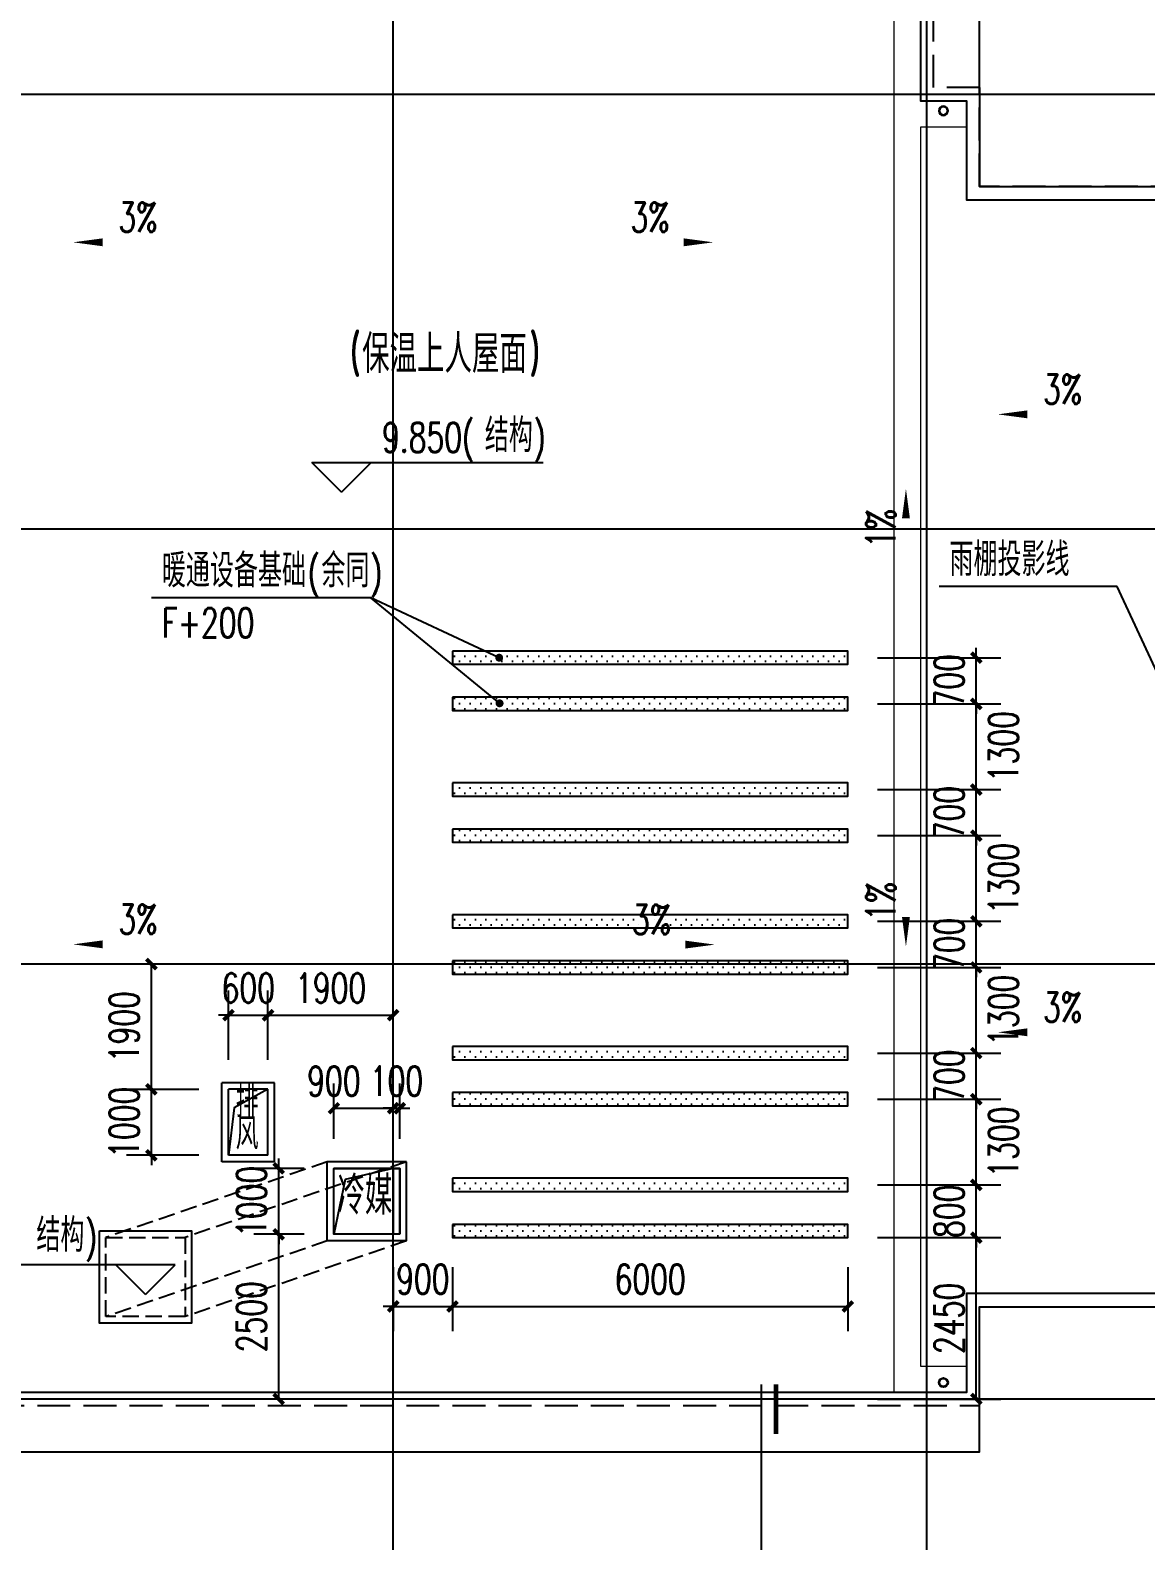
# Model space of a CAD drawing. Extents: x 1738711 to 2346805, y 1189731 to 2516152.
# Drawn here: x 1924683 to 1941613, y 1782974 to 1805897 of the extents above; entities that cross this region are included whole.
import ezdxf

# ---------------------------------------------------------------- set-up
doc = ezdxf.new("R2010")
doc.units = 0
doc.header["$LTSCALE"] = 1000
doc.header["$MEASUREMENT"] = 0
doc.linetypes.add('DASH', pattern=[0.35, 0.25, -0.1])
doc.linetypes.add('复件 140224通州运河二期售楼部条件图_t3$0$X-ME SHAFT SH$0$X-B2$0$WATER_LINE', pattern=[0])
doc.layers.add('_0', color=7, linetype='Continuous', lineweight=25)
doc.layers.add('屋面水线', color=6, linetype='Continuous', lineweight=15)
for name, color, linetype in [('AR-TEXT', 7, 'Continuous'), ('DIM_ELEV', 3, 'Continuous'), ('DIM_IDEN', 3, 'Continuous'), ('DIM_LEAD', 3, 'Continuous'), ('DIM_SYMB', 3, 'Continuous'), ('DOTE', 1, 'Continuous'), ('PUB_DIM', 3, 'Continuous'), ('PUB_HATCH', 8, 'Continuous'), ('PUB_TEXT', 7, 'Continuous'), ('WALL', 40, 'Continuous'), ('YS', 6, 'Continuous'), ('看线', 8, 'Continuous')]:
    doc.layers.add(name, color=color, linetype=linetype)
doc.styles.add('_TCH_DIM', font='SIMPLEX', dxfattribs={"bigfont": 'GBCBIG'})
doc.styles.add('_TCH_DIM_T3', font='SIMPLEX', dxfattribs={"width": 0.705882, "bigfont": 'GBCBIG'})
doc.styles.get("Standard").update_dxf_attribs({"font": 'gbenor.shx', "bigfont": 'gbcbig.shx'})
doc.dimstyles.new('_TCH_ARCH&&150', dxfattribs={"dimtxt": 446.25, "dimasz": 150, "dimexe": 375, "dimexo": 450, "dimgap": 189.375, "dimtad": 1, "dimdec": 0, "dimzin": 0, "dimdsep": 46, "dimtxsty": '_TCH_DIM_T3', "dimblk": 'ARCHTICK', "dimcen": 0.09, "dimclrt": 7, "dimazin": 2, "dimtfac": 1, "dimtdec": 0, "dimtix": 1, "dimtmove": 2, "dimatfit": 3, "dimfxl": 1, "dimtolj": 1, "dimtzin": 0, "dimarcsym": 0})

# ---------------------------------------------------------------- blocks, each defined once
blk = doc.blocks.new('A$C68B42598')
at = {"layer": 'YS'}
for radius in [70, 60]:
    blk.add_circle((70, 70), radius, dxfattribs=at)
blk = doc.blocks.new('hreahreahearher')
at = {"layer": 'YS', "xscale": -1, "rotation": 180}
blk.add_blockref('A$C68B42598', (1938472, 1705645), dxfattribs=at)
at = {"layer": 'YS'}
blk.add_blockref('A$C68B42598', (1938472, 1686205), dxfattribs=at)
blk = doc.blocks.new('_ArchTick')
at = {"color": 0, "linetype": 'ByBlock', "const_width": 0.4}
blk.add_lwpolyline([(-0.5, -0.5), (0.5, 0.5)], dxfattribs=at)
blk = doc.blocks.new('*D326')
at = {"layer": 'Defpoints', "color": 0, "transparency": 16777216}
for p in [(1928292, 1790950), (1927692, 1789825), (1928292, 1789825)]:
    blk.add_point(p, dxfattribs=at)
at = {"layer": 'PUB_DIM', "color": 0, "lineweight": -2, "transparency": 16777216}
for p, q in [((1927692, 1790275), (1927692, 1791325)), ((1928292, 1790275), (1928292, 1791325)), ((1927692, 1790950), (1927542, 1790950)), ((1927692, 1790950), (1928292, 1790950)), ((1928292, 1790950), (1928442, 1790950))]:
    blk.add_line(p, q, dxfattribs=at)
at = {"layer": 'PUB_DIM', "color": 0, "lineweight": -2, "transparency": 16777216, "xscale": 150, "yscale": 150, "zscale": 150}
blk.add_blockref('_ArchTick', (1927692, 1790950), dxfattribs=at)
at = {"layer": 'PUB_DIM', "color": 0, "lineweight": -2, "transparency": 16777216, "xscale": 150, "yscale": 150, "zscale": 150, "rotation": 180}
blk.add_blockref('_ArchTick', (1928292, 1790950), dxfattribs=at)
at = {"layer": 'PUB_DIM', "color": 7, "transparency": 16777216, "insert": (1927992, 1791363), "char_height": 446.2, "attachment_point": 5, "style": '_TCH_DIM_T3'}
blk.add_mtext('\\A1;600', dxfattribs=at)
blk = doc.blocks.new('*D327')
at = {"layer": 'Defpoints', "color": 0, "transparency": 16777216}
for p in [(1930192, 1790950), (1928292, 1789825), (1930192, 1789825)]:
    blk.add_point(p, dxfattribs=at)
at = {"layer": 'PUB_DIM', "color": 0, "lineweight": -2, "transparency": 16777216}
for p, q in [((1928292, 1790275), (1928292, 1791325)), ((1930192, 1790275), (1930192, 1791325)), ((1928292, 1790950), (1930192, 1790950))]:
    blk.add_line(p, q, dxfattribs=at)
at = {"layer": 'PUB_DIM', "color": 0, "lineweight": -2, "transparency": 16777216, "xscale": 150, "yscale": 150, "zscale": 150, "rotation": 180}
blk.add_blockref('_ArchTick', (1928292, 1790950), dxfattribs=at)
at = {"layer": 'PUB_DIM', "color": 0, "lineweight": -2, "transparency": 16777216, "xscale": 150, "yscale": 150, "zscale": 150}
blk.add_blockref('_ArchTick', (1930192, 1790950), dxfattribs=at)
at = {"layer": 'PUB_DIM', "color": 7, "transparency": 16777216, "insert": (1929242, 1791363), "char_height": 446.2, "attachment_point": 5, "style": '_TCH_DIM_T3'}
blk.add_mtext('\\A1;1900', dxfattribs=at)
blk = doc.blocks.new('*D328')
at = {"layer": 'Defpoints', "color": 0, "transparency": 16777216}
for p in [(1926522, 1789825), (1927692, 1789825), (1927692, 1788825)]:
    blk.add_point(p, dxfattribs=at)
at = {"layer": 'PUB_DIM', "color": 0, "lineweight": -2, "transparency": 16777216}
for p, q in [((1927242, 1789825), (1926147, 1789825)), ((1926522, 1789825), (1926522, 1789975)), ((1926522, 1788825), (1926522, 1789825)), ((1927242, 1788825), (1926147, 1788825)), ((1926522, 1788825), (1926522, 1788675))]:
    blk.add_line(p, q, dxfattribs=at)
at = {"layer": 'PUB_DIM', "color": 0, "lineweight": -2, "transparency": 16777216, "xscale": 150, "yscale": 150, "zscale": 150}
for p, rotation in [((1926522, 1789825), 270), ((1926522, 1788825), 90)]:
    blk.add_blockref('_ArchTick', p, dxfattribs=dict(at, rotation=rotation))
at = {"layer": 'PUB_DIM', "color": 7, "transparency": 16777216, "insert": (1926109, 1789325), "char_height": 446.2, "attachment_point": 5, "rotation": 90, "style": '_TCH_DIM_T3'}
blk.add_mtext('\\A1;1000', dxfattribs=at)
blk = doc.blocks.new('*D329')
at = {"layer": 'Defpoints', "color": 0, "transparency": 16777216}
for p in [(1926522, 1791725), (1927692, 1791725), (1927692, 1789825)]:
    blk.add_point(p, dxfattribs=at)
at = {"layer": 'PUB_DIM', "color": 0, "lineweight": -2, "transparency": 16777216}
for p, q in [((1927242, 1791725), (1926147, 1791725)), ((1926522, 1789825), (1926522, 1791725)), ((1927242, 1789825), (1926147, 1789825))]:
    blk.add_line(p, q, dxfattribs=at)
at = {"layer": 'PUB_DIM', "color": 0, "lineweight": -2, "transparency": 16777216, "xscale": 150, "yscale": 150, "zscale": 150}
for p, rotation in [((1926522, 1791725), 90), ((1926522, 1789825), 270)]:
    blk.add_blockref('_ArchTick', p, dxfattribs=dict(at, rotation=rotation))
at = {"layer": 'PUB_DIM', "color": 7, "transparency": 16777216, "insert": (1926109, 1790775), "char_height": 446.2, "attachment_point": 5, "rotation": 90, "style": '_TCH_DIM_T3'}
blk.add_mtext('\\A1;1900', dxfattribs=at)
blk = doc.blocks.new('*D1971')
at = {"layer": 'Defpoints', "color": 0, "transparency": 16777216}
for p in [(1930192, 1789538), (1929292, 1788625), (1930192, 1788625)]:
    blk.add_point(p, dxfattribs=at)
at = {"layer": 'PUB_DIM', "color": 0, "lineweight": -2, "transparency": 16777216}
for p, q in [((1929292, 1789075), (1929292, 1789913)), ((1930192, 1789075), (1930192, 1789913)), ((1929292, 1789538), (1930192, 1789538))]:
    blk.add_line(p, q, dxfattribs=at)
at = {"layer": 'PUB_DIM', "color": 0, "lineweight": -2, "transparency": 16777216, "xscale": 150, "yscale": 150, "zscale": 150, "rotation": 180}
blk.add_blockref('_ArchTick', (1929292, 1789538), dxfattribs=at)
at = {"layer": 'PUB_DIM', "color": 0, "lineweight": -2, "transparency": 16777216, "xscale": 150, "yscale": 150, "zscale": 150}
blk.add_blockref('_ArchTick', (1930192, 1789538), dxfattribs=at)
at = {"layer": 'PUB_DIM', "color": 7, "transparency": 16777216, "insert": (1929292, 1789951), "char_height": 446.2, "attachment_point": 5, "style": '_TCH_DIM_T3'}
blk.add_mtext('\\A1;900', dxfattribs=at)
blk = doc.blocks.new('*D1972')
at = {"layer": 'Defpoints', "color": 0, "transparency": 16777216}
for p in [(1930292, 1789538), (1930192, 1788625), (1930292, 1788625)]:
    blk.add_point(p, dxfattribs=at)
at = {"layer": 'PUB_DIM', "color": 0, "lineweight": -2, "transparency": 16777216}
for p, q in [((1930192, 1789075), (1930192, 1789913)), ((1930292, 1789075), (1930292, 1789913)), ((1930192, 1789538), (1930042, 1789538)), ((1930192, 1789538), (1930292, 1789538)), ((1930292, 1789538), (1930442, 1789538))]:
    blk.add_line(p, q, dxfattribs=at)
at = {"layer": 'PUB_DIM', "color": 0, "lineweight": -2, "transparency": 16777216, "xscale": 150, "yscale": 150, "zscale": 150}
blk.add_blockref('_ArchTick', (1930192, 1789538), dxfattribs=at)
at = {"layer": 'PUB_DIM', "color": 0, "lineweight": -2, "transparency": 16777216, "xscale": 150, "yscale": 150, "zscale": 150, "rotation": 180}
blk.add_blockref('_ArchTick', (1930292, 1789538), dxfattribs=at)
at = {"layer": 'PUB_DIM', "color": 7, "transparency": 16777216, "insert": (1930242, 1789951), "char_height": 446.2, "attachment_point": 5, "style": '_TCH_DIM_T3'}
blk.add_mtext('\\A1;100', dxfattribs=at)
blk = doc.blocks.new('*D1973')
at = {"layer": 'Defpoints', "color": 0, "transparency": 16777216}
for p in [(1928454, 1788625), (1929292, 1788625), (1929292, 1787625)]:
    blk.add_point(p, dxfattribs=at)
at = {"layer": 'PUB_DIM', "color": 0, "lineweight": -2, "transparency": 16777216}
for p, q in [((1928454, 1788625), (1928454, 1788775)), ((1928842, 1788625), (1928079, 1788625)), ((1928454, 1787625), (1928454, 1788625)), ((1928842, 1787625), (1928079, 1787625)), ((1928454, 1787625), (1928454, 1787475))]:
    blk.add_line(p, q, dxfattribs=at)
at = {"layer": 'PUB_DIM', "color": 0, "lineweight": -2, "transparency": 16777216, "xscale": 150, "yscale": 150, "zscale": 150}
for p, rotation in [((1928454, 1788625), 270), ((1928454, 1787625), 90)]:
    blk.add_blockref('_ArchTick', p, dxfattribs=dict(at, rotation=rotation))
at = {"layer": 'PUB_DIM', "color": 7, "transparency": 16777216, "insert": (1928041, 1788125), "char_height": 446.2, "attachment_point": 5, "rotation": 90, "style": '_TCH_DIM_T3'}
blk.add_mtext('\\A1;1000', dxfattribs=at)
blk = doc.blocks.new('*D1974')
at = {"layer": 'Defpoints', "color": 0, "transparency": 16777216}
for p in [(1928454, 1787625), (1929292, 1787625), (1929292, 1785125)]:
    blk.add_point(p, dxfattribs=at)
at = {"layer": 'PUB_DIM', "color": 0, "lineweight": -2, "transparency": 16777216}
for p, q in [((1928842, 1787625), (1928079, 1787625)), ((1928454, 1785125), (1928454, 1787625)), ((1928842, 1785125), (1928079, 1785125))]:
    blk.add_line(p, q, dxfattribs=at)
at = {"layer": 'PUB_DIM', "color": 0, "lineweight": -2, "transparency": 16777216, "xscale": 150, "yscale": 150, "zscale": 150}
for p, rotation in [((1928454, 1787625), 90), ((1928454, 1785125), 270)]:
    blk.add_blockref('_ArchTick', p, dxfattribs=dict(at, rotation=rotation))
at = {"layer": 'PUB_DIM', "color": 7, "transparency": 16777216, "insert": (1928041, 1786375), "char_height": 446.2, "attachment_point": 5, "rotation": 90, "style": '_TCH_DIM_T3'}
blk.add_mtext('\\A1;2500', dxfattribs=at)
blk = doc.blocks.new('*D2003')
at = {"layer": 'Defpoints', "color": 0, "transparency": 16777216}
for p in [(1937092, 1787575), (1939041, 1787575), (1937092, 1785125)]:
    blk.add_point(p, dxfattribs=at)
at = {"layer": 'PUB_DIM', "color": 0, "lineweight": -2, "transparency": 16777216}
for p, q in [((1937542, 1787575), (1939416, 1787575)), ((1939041, 1785125), (1939041, 1787575)), ((1937542, 1785125), (1939416, 1785125))]:
    blk.add_line(p, q, dxfattribs=at)
at = {"layer": 'PUB_DIM', "color": 0, "lineweight": -2, "transparency": 16777216, "xscale": 150, "yscale": 150, "zscale": 150}
for p, rotation in [((1939041, 1787575), 90), ((1939041, 1785125), 270)]:
    blk.add_blockref('_ArchTick', p, dxfattribs=dict(at, rotation=rotation))
at = {"layer": 'PUB_DIM', "color": 7, "transparency": 16777216, "insert": (1938628, 1786350), "char_height": 446.2, "attachment_point": 5, "rotation": 90, "style": '_TCH_DIM_T3'}
blk.add_mtext('\\A1;2450', dxfattribs=at)
blk = doc.blocks.new('*D2004')
at = {"layer": 'Defpoints', "color": 0, "transparency": 16777216}
for p in [(1937092, 1788375), (1939041, 1788375), (1937092, 1787575)]:
    blk.add_point(p, dxfattribs=at)
at = {"layer": 'PUB_DIM', "color": 0, "lineweight": -2, "transparency": 16777216}
for p, q in [((1939041, 1788375), (1939041, 1788525)), ((1937542, 1788375), (1939416, 1788375)), ((1939041, 1787575), (1939041, 1788375)), ((1937542, 1787575), (1939416, 1787575)), ((1939041, 1787575), (1939041, 1787425))]:
    blk.add_line(p, q, dxfattribs=at)
at = {"layer": 'PUB_DIM', "color": 0, "lineweight": -2, "transparency": 16777216, "xscale": 150, "yscale": 150, "zscale": 150}
for p, rotation in [((1939041, 1788375), 270), ((1939041, 1787575), 90)]:
    blk.add_blockref('_ArchTick', p, dxfattribs=dict(at, rotation=rotation))
at = {"layer": 'PUB_DIM', "color": 7, "transparency": 16777216, "insert": (1938628, 1787975), "char_height": 446.2, "attachment_point": 5, "rotation": 90, "style": '_TCH_DIM_T3'}
blk.add_mtext('\\A1;800', dxfattribs=at)
blk = doc.blocks.new('*D2005')
at = {"layer": 'Defpoints', "color": 0, "transparency": 16777216}
for p in [(1937092, 1789675), (1939041, 1789675), (1937092, 1788375)]:
    blk.add_point(p, dxfattribs=at)
at = {"layer": 'PUB_DIM', "color": 0, "lineweight": -2, "transparency": 16777216}
for p, q in [((1937542, 1789675), (1939416, 1789675)), ((1939041, 1788375), (1939041, 1789675)), ((1937542, 1788375), (1939416, 1788375))]:
    blk.add_line(p, q, dxfattribs=at)
at = {"layer": 'PUB_DIM', "color": 0, "lineweight": -2, "transparency": 16777216, "xscale": 150, "yscale": 150, "zscale": 150}
for p, rotation in [((1939041, 1789675), 90), ((1939041, 1788375), 270)]:
    blk.add_blockref('_ArchTick', p, dxfattribs=dict(at, rotation=rotation))
at = {"layer": 'PUB_DIM', "color": 7, "transparency": 16777216, "insert": (1939453, 1789025), "char_height": 446.2, "attachment_point": 5, "rotation": 90, "style": '_TCH_DIM_T3'}
blk.add_mtext('\\A1;1300', dxfattribs=at)
blk = doc.blocks.new('*D2006')
at = {"layer": 'Defpoints', "color": 0, "transparency": 16777216}
for p in [(1937092, 1790375), (1939041, 1790375), (1937092, 1789675)]:
    blk.add_point(p, dxfattribs=at)
at = {"layer": 'PUB_DIM', "color": 0, "lineweight": -2, "transparency": 16777216}
for p, q in [((1939041, 1790375), (1939041, 1790525)), ((1937542, 1790375), (1939416, 1790375)), ((1939041, 1789675), (1939041, 1790375)), ((1937542, 1789675), (1939416, 1789675)), ((1939041, 1789675), (1939041, 1789525))]:
    blk.add_line(p, q, dxfattribs=at)
at = {"layer": 'PUB_DIM', "color": 0, "lineweight": -2, "transparency": 16777216, "xscale": 150, "yscale": 150, "zscale": 150}
for p, rotation in [((1939041, 1790375), 270), ((1939041, 1789675), 90)]:
    blk.add_blockref('_ArchTick', p, dxfattribs=dict(at, rotation=rotation))
at = {"layer": 'PUB_DIM', "color": 7, "transparency": 16777216, "insert": (1938628, 1790025), "char_height": 446.2, "attachment_point": 5, "rotation": 90, "style": '_TCH_DIM_T3'}
blk.add_mtext('\\A1;700', dxfattribs=at)
blk = doc.blocks.new('*D2007')
at = {"layer": 'Defpoints', "color": 0, "transparency": 16777216}
for p in [(1937092, 1791675), (1939041, 1791675), (1937092, 1790375)]:
    blk.add_point(p, dxfattribs=at)
at = {"layer": 'PUB_DIM', "color": 0, "lineweight": -2, "transparency": 16777216}
for p, q in [((1937542, 1791675), (1939416, 1791675)), ((1939041, 1790375), (1939041, 1791675)), ((1937542, 1790375), (1939416, 1790375))]:
    blk.add_line(p, q, dxfattribs=at)
at = {"layer": 'PUB_DIM', "color": 0, "lineweight": -2, "transparency": 16777216, "xscale": 150, "yscale": 150, "zscale": 150}
for p, rotation in [((1939041, 1791675), 90), ((1939041, 1790375), 270)]:
    blk.add_blockref('_ArchTick', p, dxfattribs=dict(at, rotation=rotation))
at = {"layer": 'PUB_DIM', "color": 7, "transparency": 16777216, "insert": (1939453, 1791025), "char_height": 446.2, "attachment_point": 5, "rotation": 90, "style": '_TCH_DIM_T3'}
blk.add_mtext('\\A1;1300', dxfattribs=at)
blk = doc.blocks.new('*D2008')
at = {"layer": 'Defpoints', "color": 0, "transparency": 16777216}
for p in [(1937092, 1792375), (1939041, 1792375), (1937092, 1791675)]:
    blk.add_point(p, dxfattribs=at)
at = {"layer": 'PUB_DIM', "color": 0, "lineweight": -2, "transparency": 16777216}
for p, q in [((1937542, 1792375), (1939416, 1792375)), ((1939041, 1792375), (1939041, 1792525)), ((1939041, 1791675), (1939041, 1792375)), ((1937542, 1791675), (1939416, 1791675)), ((1939041, 1791675), (1939041, 1791525))]:
    blk.add_line(p, q, dxfattribs=at)
at = {"layer": 'PUB_DIM', "color": 0, "lineweight": -2, "transparency": 16777216, "xscale": 150, "yscale": 150, "zscale": 150}
for p, rotation in [((1939041, 1792375), 270), ((1939041, 1791675), 90)]:
    blk.add_blockref('_ArchTick', p, dxfattribs=dict(at, rotation=rotation))
at = {"layer": 'PUB_DIM', "color": 7, "transparency": 16777216, "insert": (1938628, 1792025), "char_height": 446.2, "attachment_point": 5, "rotation": 90, "style": '_TCH_DIM_T3'}
blk.add_mtext('\\A1;700', dxfattribs=at)
blk = doc.blocks.new('*D2009')
at = {"layer": 'Defpoints', "color": 0, "transparency": 16777216}
for p in [(1937092, 1793675), (1939041, 1793675), (1937092, 1792375)]:
    blk.add_point(p, dxfattribs=at)
at = {"layer": 'PUB_DIM', "color": 0, "lineweight": -2, "transparency": 16777216}
for p, q in [((1937542, 1793675), (1939416, 1793675)), ((1939041, 1792375), (1939041, 1793675)), ((1937542, 1792375), (1939416, 1792375))]:
    blk.add_line(p, q, dxfattribs=at)
at = {"layer": 'PUB_DIM', "color": 0, "lineweight": -2, "transparency": 16777216, "xscale": 150, "yscale": 150, "zscale": 150}
for p, rotation in [((1939041, 1793675), 90), ((1939041, 1792375), 270)]:
    blk.add_blockref('_ArchTick', p, dxfattribs=dict(at, rotation=rotation))
at = {"layer": 'PUB_DIM', "color": 7, "transparency": 16777216, "insert": (1939453, 1793025), "char_height": 446.2, "attachment_point": 5, "rotation": 90, "style": '_TCH_DIM_T3'}
blk.add_mtext('\\A1;1300', dxfattribs=at)
blk = doc.blocks.new('*D2010')
at = {"layer": 'Defpoints', "color": 0, "transparency": 16777216}
for p in [(1937092, 1794375), (1939041, 1794375), (1937092, 1793675)]:
    blk.add_point(p, dxfattribs=at)
at = {"layer": 'PUB_DIM', "color": 0, "lineweight": -2, "transparency": 16777216}
for p, q in [((1939041, 1794375), (1939041, 1794525)), ((1937542, 1794375), (1939416, 1794375)), ((1939041, 1793675), (1939041, 1794375)), ((1937542, 1793675), (1939416, 1793675)), ((1939041, 1793675), (1939041, 1793525))]:
    blk.add_line(p, q, dxfattribs=at)
at = {"layer": 'PUB_DIM', "color": 0, "lineweight": -2, "transparency": 16777216, "xscale": 150, "yscale": 150, "zscale": 150}
for p, rotation in [((1939041, 1794375), 270), ((1939041, 1793675), 90)]:
    blk.add_blockref('_ArchTick', p, dxfattribs=dict(at, rotation=rotation))
at = {"layer": 'PUB_DIM', "color": 7, "transparency": 16777216, "insert": (1938628, 1794025), "char_height": 446.2, "attachment_point": 5, "rotation": 90, "style": '_TCH_DIM_T3'}
blk.add_mtext('\\A1;700', dxfattribs=at)
blk = doc.blocks.new('*D2011')
at = {"layer": 'Defpoints', "color": 0, "transparency": 16777216}
for p in [(1937092, 1795675), (1939041, 1795675), (1937092, 1794375)]:
    blk.add_point(p, dxfattribs=at)
at = {"layer": 'PUB_DIM', "color": 0, "lineweight": -2, "transparency": 16777216}
for p, q in [((1937542, 1795675), (1939416, 1795675)), ((1939041, 1794375), (1939041, 1795675)), ((1937542, 1794375), (1939416, 1794375))]:
    blk.add_line(p, q, dxfattribs=at)
at = {"layer": 'PUB_DIM', "color": 0, "lineweight": -2, "transparency": 16777216, "xscale": 150, "yscale": 150, "zscale": 150}
for p, rotation in [((1939041, 1795675), 90), ((1939041, 1794375), 270)]:
    blk.add_blockref('_ArchTick', p, dxfattribs=dict(at, rotation=rotation))
at = {"layer": 'PUB_DIM', "color": 7, "transparency": 16777216, "insert": (1939453, 1795025), "char_height": 446.2, "attachment_point": 5, "rotation": 90, "style": '_TCH_DIM_T3'}
blk.add_mtext('\\A1;1300', dxfattribs=at)
blk = doc.blocks.new('*D2012')
at = {"layer": 'Defpoints', "color": 0, "transparency": 16777216}
for p in [(1937092, 1796375), (1939041, 1796375), (1937092, 1795675)]:
    blk.add_point(p, dxfattribs=at)
at = {"layer": 'PUB_DIM', "color": 0, "lineweight": -2, "transparency": 16777216}
for p, q in [((1939041, 1796375), (1939041, 1796525)), ((1937542, 1796375), (1939416, 1796375)), ((1939041, 1795675), (1939041, 1796375)), ((1937542, 1795675), (1939416, 1795675)), ((1939041, 1795675), (1939041, 1795525))]:
    blk.add_line(p, q, dxfattribs=at)
at = {"layer": 'PUB_DIM', "color": 0, "lineweight": -2, "transparency": 16777216, "xscale": 150, "yscale": 150, "zscale": 150}
for p, rotation in [((1939041, 1796375), 270), ((1939041, 1795675), 90)]:
    blk.add_blockref('_ArchTick', p, dxfattribs=dict(at, rotation=rotation))
at = {"layer": 'PUB_DIM', "color": 7, "transparency": 16777216, "insert": (1938628, 1796025), "char_height": 446.2, "attachment_point": 5, "rotation": 90, "style": '_TCH_DIM_T3'}
blk.add_mtext('\\A1;700', dxfattribs=at)
blk = doc.blocks.new('*D2013')
at = {"layer": 'Defpoints', "color": 0, "transparency": 16777216}
for p in [(1930192, 1787579), (1931092, 1787579), (1931092, 1786531)]:
    blk.add_point(p, dxfattribs=at)
at = {"layer": 'PUB_DIM', "color": 0, "lineweight": -2, "transparency": 16777216}
for p, q in [((1930192, 1787129), (1930192, 1786156)), ((1931092, 1787129), (1931092, 1786156)), ((1930192, 1786531), (1930042, 1786531)), ((1930192, 1786531), (1931092, 1786531)), ((1931092, 1786531), (1931242, 1786531))]:
    blk.add_line(p, q, dxfattribs=at)
at = {"layer": 'PUB_DIM', "color": 0, "lineweight": -2, "transparency": 16777216, "xscale": 150, "yscale": 150, "zscale": 150}
blk.add_blockref('_ArchTick', (1930192, 1786531), dxfattribs=at)
at = {"layer": 'PUB_DIM', "color": 0, "lineweight": -2, "transparency": 16777216, "xscale": 150, "yscale": 150, "zscale": 150, "rotation": 180}
blk.add_blockref('_ArchTick', (1931092, 1786531), dxfattribs=at)
at = {"layer": 'PUB_DIM', "color": 7, "transparency": 16777216, "insert": (1930642, 1786944), "char_height": 446.2, "attachment_point": 5, "style": '_TCH_DIM_T3'}
blk.add_mtext('\\A1;900', dxfattribs=at)
blk = doc.blocks.new('*D2014')
at = {"layer": 'Defpoints', "color": 0, "transparency": 16777216}
for p in [(1931092, 1787579), (1937092, 1787579), (1937092, 1786531)]:
    blk.add_point(p, dxfattribs=at)
at = {"layer": 'PUB_DIM', "color": 0, "lineweight": -2, "transparency": 16777216}
for p, q in [((1931092, 1787129), (1931092, 1786156)), ((1937092, 1787129), (1937092, 1786156)), ((1931092, 1786531), (1937092, 1786531))]:
    blk.add_line(p, q, dxfattribs=at)
at = {"layer": 'PUB_DIM', "color": 0, "lineweight": -2, "transparency": 16777216, "xscale": 150, "yscale": 150, "zscale": 150, "rotation": 180}
blk.add_blockref('_ArchTick', (1931092, 1786531), dxfattribs=at)
at = {"layer": 'PUB_DIM', "color": 0, "lineweight": -2, "transparency": 16777216, "xscale": 150, "yscale": 150, "zscale": 150}
blk.add_blockref('_ArchTick', (1937092, 1786531), dxfattribs=at)
at = {"layer": 'PUB_DIM', "color": 7, "transparency": 16777216, "insert": (1934092, 1786944), "char_height": 446.2, "attachment_point": 5, "style": '_TCH_DIM_T3'}
blk.add_mtext('\\A1;6000', dxfattribs=at)

msp = doc.modelspace()

# ---------------------------------------------------------------- hatches: boundary and pattern name
at = {"layer": 'PUB_HATCH'}
h = msp.add_hatch(dxfattribs=at)
h.set_pattern_fill('沙地', color=256, scale=80, style=0)
h.set_pattern_definition([(0, (80, 80), (80, 80), [0, -160])])
h.paths.add_polyline_path([(1931092, 1787774.9), (1931092, 1787574.9), (1937092.4, 1787574.9), (1937092.4, 1787774.9)])
h.paths.add_polyline_path([(1931092, 1788474.9), (1931092, 1788274.9), (1937092.4, 1788274.9), (1937092.4, 1788474.9)])
h.paths.add_polyline_path([(1931092, 1789774.9), (1931092, 1789574.9), (1937092.4, 1789574.9), (1937092.4, 1789774.9)])
h.paths.add_polyline_path([(1931092, 1790474.9), (1931092, 1790274.9), (1937092.4, 1790274.9), (1937092.4, 1790474.9)])
h.paths.add_polyline_path([(1931092, 1791774.9), (1931092, 1791574.9), (1937092.4, 1791574.9), (1937092.4, 1791774.9)])
h.paths.add_polyline_path([(1931092, 1792474.9), (1931092, 1792274.9), (1937092.4, 1792274.9), (1937092.4, 1792474.9)])
h.paths.add_polyline_path([(1931092, 1793774.9), (1931092, 1793574.9), (1937092.4, 1793574.9), (1937092.4, 1793774.9)])
h.paths.add_polyline_path([(1931092, 1794474.9), (1931092, 1794274.9), (1937092.4, 1794274.9), (1937092.4, 1794474.9)])
h.paths.add_polyline_path([(1931092, 1795774.9), (1931092, 1795574.9), (1937092.4, 1795574.9), (1937092.4, 1795774.9)])
h.paths.add_polyline_path([(1931092, 1796474.9), (1931092, 1796274.9), (1937092.4, 1796274.9), (1937092.4, 1796474.9)])

# ---------------------------------------------------------------- linework, layer by layer
at = {"layer": '_0'}
msp.add_lwpolyline([(1930291.9, 1787625.4), (1929291.9, 1787625.4), (1929291.9, 1788625.4), (1930291.9, 1788625.4)], close=True, dxfattribs=at)
at = {"layer": 'DIM_ELEV'}
for p, q in [((1929408, 1798887.9), (1928958, 1799337.9)), ((1928958, 1799337.9), (1932469.5, 1799337.9)), ((1929408, 1798887.9), (1929858, 1799337.9)), ((1926881.3, 1787163.1), (1923027.1, 1787163.1)), ((1926431.3, 1786713.1), (1925981.3, 1787163.1)), ((1926431.3, 1786713.1), (1926881.3, 1787163.1))]:
    msp.add_line(p, q, dxfattribs=at)
at = {"layer": 'DIM_IDEN'}
msp.add_line((1935776.8, 1785347.2), (1935776.8, 1773034.1), dxfattribs=at)
at = {"layer": 'DIM_IDEN', "const_width": 75}
msp.add_lwpolyline([(1936001.8, 1785347.2), (1936001.8, 1784597.2)], dxfattribs=at)
at = {"layer": 'DIM_LEAD'}
for p, q in [((1941179.4, 1797455.7), (1938476.2, 1797455.7)), ((1941891.9, 1795925.4), (1941179.4, 1797455.7)), ((1929851.5, 1797285.8), (1926523.4, 1797285.8)), ((1931806.8, 1795683), (1929851.5, 1797285.8)), ((1931800.5, 1796374.9), (1929851.5, 1797285.8))]:
    msp.add_line(p, q, dxfattribs=at)
at = {"layer": 'DIM_LEAD', "const_width": 60}
for points in [[(1931827.7, 1796362.2, 1), (1931773.3, 1796387.6, 1)], [(1931830.1, 1795664, 1), (1931783.6, 1795702.1, 1)]]:
    msp.add_lwpolyline(points, format="xyb", close=True, dxfattribs=at)
at = {"layer": 'DIM_SYMB'}
for points in [[(1927278.2, 1802678.7, 0, 0, 0), (1925333.4, 1802678.7, 0, 120, 0), (1925783.4, 1802678.7, 0, 0, 0)], [(1933105.6, 1802678.7, 0, 0, 0), (1935050.3, 1802678.7, 0, 120, 0), (1934600.3, 1802678.7, 0, 0, 0)], [(1941311.2, 1800068, 0, 0, 0), (1939366.4, 1800068, 0, 120, 0), (1939816.4, 1800068, 0, 0, 0)], [(1937973.5, 1797654.1, 0, 0, 0), (1937973.5, 1798940.1, 0, 120, 0), (1937973.5, 1798490.1, 0, 0, 0)], [(1937973.5, 1793278.4, 0, 0, 0), (1937973.5, 1791992.4, 0, 120, 0), (1937973.5, 1792442.4, 0, 0, 0)], [(1927278.2, 1792025.4, 0, 0, 0), (1925333.4, 1792025.4, 0, 120, 0), (1925783.4, 1792025.4, 0, 0, 0)], [(1933128.6, 1792021.4, 0, 0, 0), (1935073.3, 1792021.4, 0, 120, 0), (1934623.3, 1792021.4, 0, 0, 0)], [(1941311.2, 1790690.6, 0, 0, 0), (1939366.4, 1790690.6, 0, 120, 0), (1939816.4, 1790690.6, 0, 0, 0)]]:
    msp.add_lwpolyline(points, format="xyseb", dxfattribs=at)
at = {"layer": 'DOTE'}
for p, q in [((1930191.9, 1782657.1), (1930191.9, 1820349.3)), ((1938291.9, 1782657.1), (1938291.9, 1820349.3)), ((1919991.9, 1804925.4), (2001891.9, 1804925.4)), ((2001891.9, 1798325.4), (1919991.9, 1798325.4)), ((2001891.9, 1791725.4), (1919991.9, 1791725.4)), ((2001891.9, 1785125.4), (1919991.9, 1785125.4))]:
    msp.add_line(p, q, dxfattribs=at)
at = {"layer": 'WALL'}
for p, q in [((1927591.9, 1788725.4), (1927591.9, 1789925.4)), ((1928391.9, 1789925.4), (1927591.9, 1789925.4)), ((1927691.9, 1788825.4), (1927691.9, 1789825.4)), ((1928291.9, 1789825.4), (1927691.9, 1789825.4)), ((1928291.9, 1788825.4), (1928291.9, 1789825.4)), ((1928391.9, 1788725.4), (1928391.9, 1789925.4)), ((1928391.9, 1788725.4), (1927591.9, 1788725.4)), ((1928291.9, 1788825.4), (1927691.9, 1788825.4)), ((1929191.9, 1787525.4), (1929191.9, 1788725.4)), ((1930391.9, 1788725.4), (1929191.9, 1788725.4)), ((1930391.9, 1787525.4), (1930391.9, 1788725.4)), ((1929291.9, 1787625.4), (1929291.9, 1788625.4)), ((1930291.9, 1788625.4), (1929291.9, 1788625.4)), ((1930291.9, 1787625.4), (1930291.9, 1788625.4)), ((1930391.9, 1787525.4), (1929191.9, 1787525.4)), ((1930291.9, 1787625.4), (1929291.9, 1787625.4))]:
    msp.add_line(p, q, dxfattribs=at)
at = {"layer": 'WALL', "linetype": '复件 140224通州运河二期售楼部条件图_t3$0$X-ME SHAFT SH$0$X-B2$0$WATER_LINE'}
for points in [[(1939091.9, 1805025.4), (1939091.9, 1818925.4), (1921291.9, 1818925.4), (1921291.9, 1784325.4), (1939091.6, 1784325.4), (1939091.6, 1786525.4), (1942191.9, 1786525.4)], [(1939091.9, 1805025.4), (1939091.9, 1803525.4), (1942191.9, 1803525.4)]]:
    msp.add_lwpolyline(points, dxfattribs=at)
msp.add_lwpolyline([(1942041.9, 1786725.4), (1938891.6, 1786725.4), (1938891.6, 1785225.4), (1922191.9, 1785225.4), (1922191.9, 1818025.4), (1938191.9, 1818025.4), (1938191.9, 1804825.4), (1938891.6, 1804825.4), (1938891.6, 1803325.4), (1942041.9, 1803325.4), (1942041.9, 1786725.4)], close=True, dxfattribs=at)
at = {"layer": 'WALL'}
for points in [[(1931092, 1796474.9), (1931092, 1796274.9), (1937092.4, 1796274.9), (1937092.4, 1796474.9)], [(1931092, 1795774.9), (1931092, 1795574.9), (1937092.4, 1795574.9), (1937092.4, 1795774.9)], [(1931092, 1794474.9), (1931092, 1794274.9), (1937092.4, 1794274.9), (1937092.4, 1794474.9)], [(1931092, 1793774.9), (1931092, 1793574.9), (1937092.4, 1793574.9), (1937092.4, 1793774.9)], [(1931092, 1792474.9), (1931092, 1792274.9), (1937092.4, 1792274.9), (1937092.4, 1792474.9)], [(1931092, 1791774.9), (1931092, 1791574.9), (1937092.4, 1791574.9), (1937092.4, 1791774.9)], [(1931092, 1790474.9), (1931092, 1790274.9), (1937092.4, 1790274.9), (1937092.4, 1790474.9)], [(1931092, 1789774.9), (1931092, 1789574.9), (1937092.4, 1789574.9), (1937092.4, 1789774.9)], [(1931092, 1788474.9), (1931092, 1788274.9), (1937092.4, 1788274.9), (1937092.4, 1788474.9)], [(1931092, 1787774.9), (1931092, 1787574.9), (1937092.4, 1787574.9), (1937092.4, 1787774.9)], [(1925732.6, 1787677), (1927132.6, 1787677), (1927132.6, 1786277), (1925732.6, 1786277)]]:
    msp.add_lwpolyline(points, close=True, dxfattribs=at)
at = {"layer": '屋面水线'}
for p, q in [((1930191.9, 1818025.4), (1930191.9, 1788725.4)), ((1937791.9, 1818025.4), (1937791.9, 1785225.4)), ((1938191.9, 1804425.4), (1938191.9, 1785625.4)), ((1938891.6, 1804425.4), (1938191.9, 1804425.4)), ((1930191.9, 1787525.4), (1930191.9, 1785225.4)), ((1938191.9, 1785625.4), (1938891.6, 1785625.4))]:
    msp.add_line(p, q, dxfattribs=at)
at = {"layer": '看线', "linetype": 'DASH'}
for p, q in [((1929191.9, 1788725.4), (1925832.6, 1787577)), ((1930391.9, 1788725.4), (1927032.6, 1787577)), ((1929191.9, 1787525.4), (1925832.6, 1786377)), ((1930391.9, 1787525.4), (1927032.6, 1786377))]:
    msp.add_line(p, q, dxfattribs=at)
at = {"layer": '看线', "ltscale": 2}
msp.add_line((1930191.9, 1788625.4), (1930191.9, 1787625.4), dxfattribs=at)
at = {"layer": '看线', "linetype": 'DASH', "ltscale": 2}
msp.add_lwpolyline([(1942191.9, 1803525.4), (1939091.6, 1803525.4), (1939091.6, 1805025.4), (1938391.9, 1805025.4), (1938391.9, 1818225.4), (1921991.9, 1818225.4), (1921991.9, 1785025.4), (1939091.6, 1785025.4)], dxfattribs=at)
at = {"layer": '看线'}
msp.add_lwpolyline([(1928291.9, 1789825.4), (1927780.4, 1789544.1), (1927691.9, 1788825.4)], dxfattribs=at)
at = {"layer": '看线', "ltscale": 2}
msp.add_lwpolyline([(1930191.9, 1788625.4), (1929461.7, 1788455.8), (1929291.9, 1787625.4)], dxfattribs=at)
at = {"layer": '看线', "linetype": 'DASH'}
msp.add_lwpolyline([(1925832.6, 1787577), (1927032.6, 1787577), (1927032.6, 1786377), (1925832.6, 1786377)], close=True, dxfattribs=at)

# ---------------------------------------------------------------- block references
at = {"layer": '_0'}
msp.add_blockref('hreahreahearher', (0, 99100), dxfattribs=at)

# ---------------------------------------------------------------- texts
at = {"layer": 'AR-TEXT'}
for s, height, p in [('(', 600, (1929520.4, 1800694.7)), ('保温上人屋面', 578.72, (1929720.4, 1800694.7)), (')', 600, (1932248.1, 1800694.7)), ('排', 482.3, (1927801.5, 1789399)), ('风', 482.3, (1927801.5, 1788911.5)), ('冷媒', 578.72, (1929345.9, 1787925.7))]:
    msp.add_text(s, height=height, dxfattribs=at).set_placement(p)
at = {"layer": 'PUB_TEXT', "color": 7, "style": '_TCH_DIM', "width": 0.705882}
for s, height, p in [('3%%%', 446.25, (1926020.8, 1802836.2)), ('3%%%', 446.25, (1933793, 1802836.2)), ('3%%%', 446.25, (1940053.8, 1800225.5)), ('9.850(', 446.25, (1930022.3, 1799495.4)), (')', 446.2, (1932319.5, 1799495.4)), ('(', 446.2, (1928892.6, 1797443.3)), (')', 446.2, (1929839.9, 1797443.3)), ('F+200', 446.25, (1926680.9, 1796682)), ('3%%%', 446.25, (1926020.8, 1792182.9)), ('3%%%', 446.25, (1933816, 1792178.9)), ('3%%%', 446.25, (1940053.8, 1790848.1)), (')', 446.2, (1925513.3, 1787358.8))]:
    msp.add_text(s, height=height, dxfattribs=at).set_placement(p)
at = {"layer": 'PUB_TEXT', "color": 7, "style": '_TCH_DIM'}
for s, p in [('结构', (1931582.3, 1799495.4)), ('雨棚投影线', (1938633.7, 1797613.2)), ('暖通设备基础', (1926680.9, 1797443.3)), ('余同', (1929102.6, 1797443.3)), ('结构', (1924776.1, 1787358.8))]:
    msp.add_text(s, height=506.38, dxfattribs=at).set_placement(p)
at = {"layer": 'PUB_TEXT', "color": 7, "style": '_TCH_DIM', "width": 0.705882}
for p in [(1937816, 1798042.1), (1937816, 1792380.4)]:
    msp.add_text('1%%%', height=446.25, rotation=90, dxfattribs=at).set_placement(p)

# ---------------------------------------------------------------- dimensions: what is measured, and where the dimension line sits
at = {"layer": 'PUB_DIM'}
for p1, p2, distance, picture, middle in [((1937092.4, 1795674.9), (1937092.4, 1796374.9), -1948.1, '*D2012', (1938628.1, 1796024.9)), ((1937092.4, 1793674.9), (1937092.4, 1794374.9), -1948.1, '*D2010', (1938628.1, 1794024.9)), ((1937092.4, 1791674.9), (1937092.4, 1792374.9), -1948.1, '*D2008', (1938628.1, 1792024.9)), ((1927691.9, 1789825.4), (1927691.9, 1791725.4), 1170, '*D329', (1926109.4, 1790775.4)), ((1927691.9, 1789825.4), (1928291.9, 1789825.4), 1124.9, '*D326', (1927991.9, 1791362.8)), ((1928291.9, 1789825.4), (1930191.9, 1789825.4), 1124.9, '*D327', (1929241.9, 1791362.8)), ((1937092.4, 1789674.9), (1937092.4, 1790374.9), -1948.1, '*D2006', (1938628.1, 1790024.9)), ((1930191.9, 1788625.4), (1930291.9, 1788625.4), 912.9, '*D1972', (1930241.9, 1789950.8)), ((1927691.9, 1788825.4), (1927691.9, 1789825.4), 1170, '*D328', (1926109.4, 1789325.4)), ((1929291.9, 1787625.4), (1929291.9, 1788625.4), 838.4, '*D1973', (1928041, 1788125.4)), ((1937092.4, 1787574.9), (1937092.4, 1788374.9), -1948.1, '*D2004', (1938628.1, 1787974.9)), ((1929291.9, 1785125.4), (1929291.9, 1787625.4), 838.4, '*D1974', (1928041, 1786375.4)), ((1930191.9, 1787578.9), (1931092, 1787578.9), -1047.8, '*D2013', (1930641.9, 1786943.7)), ((1931092, 1787578.9), (1937092.4, 1787578.9), -1047.8, '*D2014', (1934092.2, 1786943.7)), ((1937092.4317, 1785125.4019), (1937092.4317, 1787574.9071), -1948.1264, '*D2003', (1938628.0581, 1786350.1545))]:
    dim = msp.add_aligned_dim(p1=p1, p2=p2, distance=distance, dimstyle='_TCH_ARCH&&150', dxfattribs=at)
    dim.commit()
    dim.dimension.update_dxf_attribs({"geometry": picture, "text_midpoint": middle})
for base, p1, p2, angle, picture, middle in [((1939040.6, 1795674.9), (1937092.4, 1794374.9), (1937092.4, 1795674.9), 90, '*D2011', (1939453.1, 1795024.9)), ((1939040.6, 1793674.9), (1937092.4, 1792374.9), (1937092.4, 1793674.9), 90, '*D2009', (1939453.1, 1793024.9)), ((1939040.6, 1791674.9), (1937092.4, 1790374.9), (1937092.4, 1791674.9), 90, '*D2007', (1939453.1, 1791024.9)), ((1930191.9, 1789538.3), (1929291.9, 1788625.4), (1930191.9, 1788625.4), 0, '*D1971', (1929291.9, 1789950.8)), ((1939040.6, 1789674.9), (1937092.4, 1788374.9), (1937092.4, 1789674.9), 90, '*D2005', (1939453.1, 1789024.9))]:
    dim = msp.add_linear_dim(base=base, p1=p1, p2=p2, angle=angle, dimstyle='_TCH_ARCH&&150', dxfattribs=at)
    dim.commit()
    dim.dimension.update_dxf_attribs({"geometry": picture, "text_midpoint": middle, "dimtype": 129})

doc.saveas('drawing.dxf')
